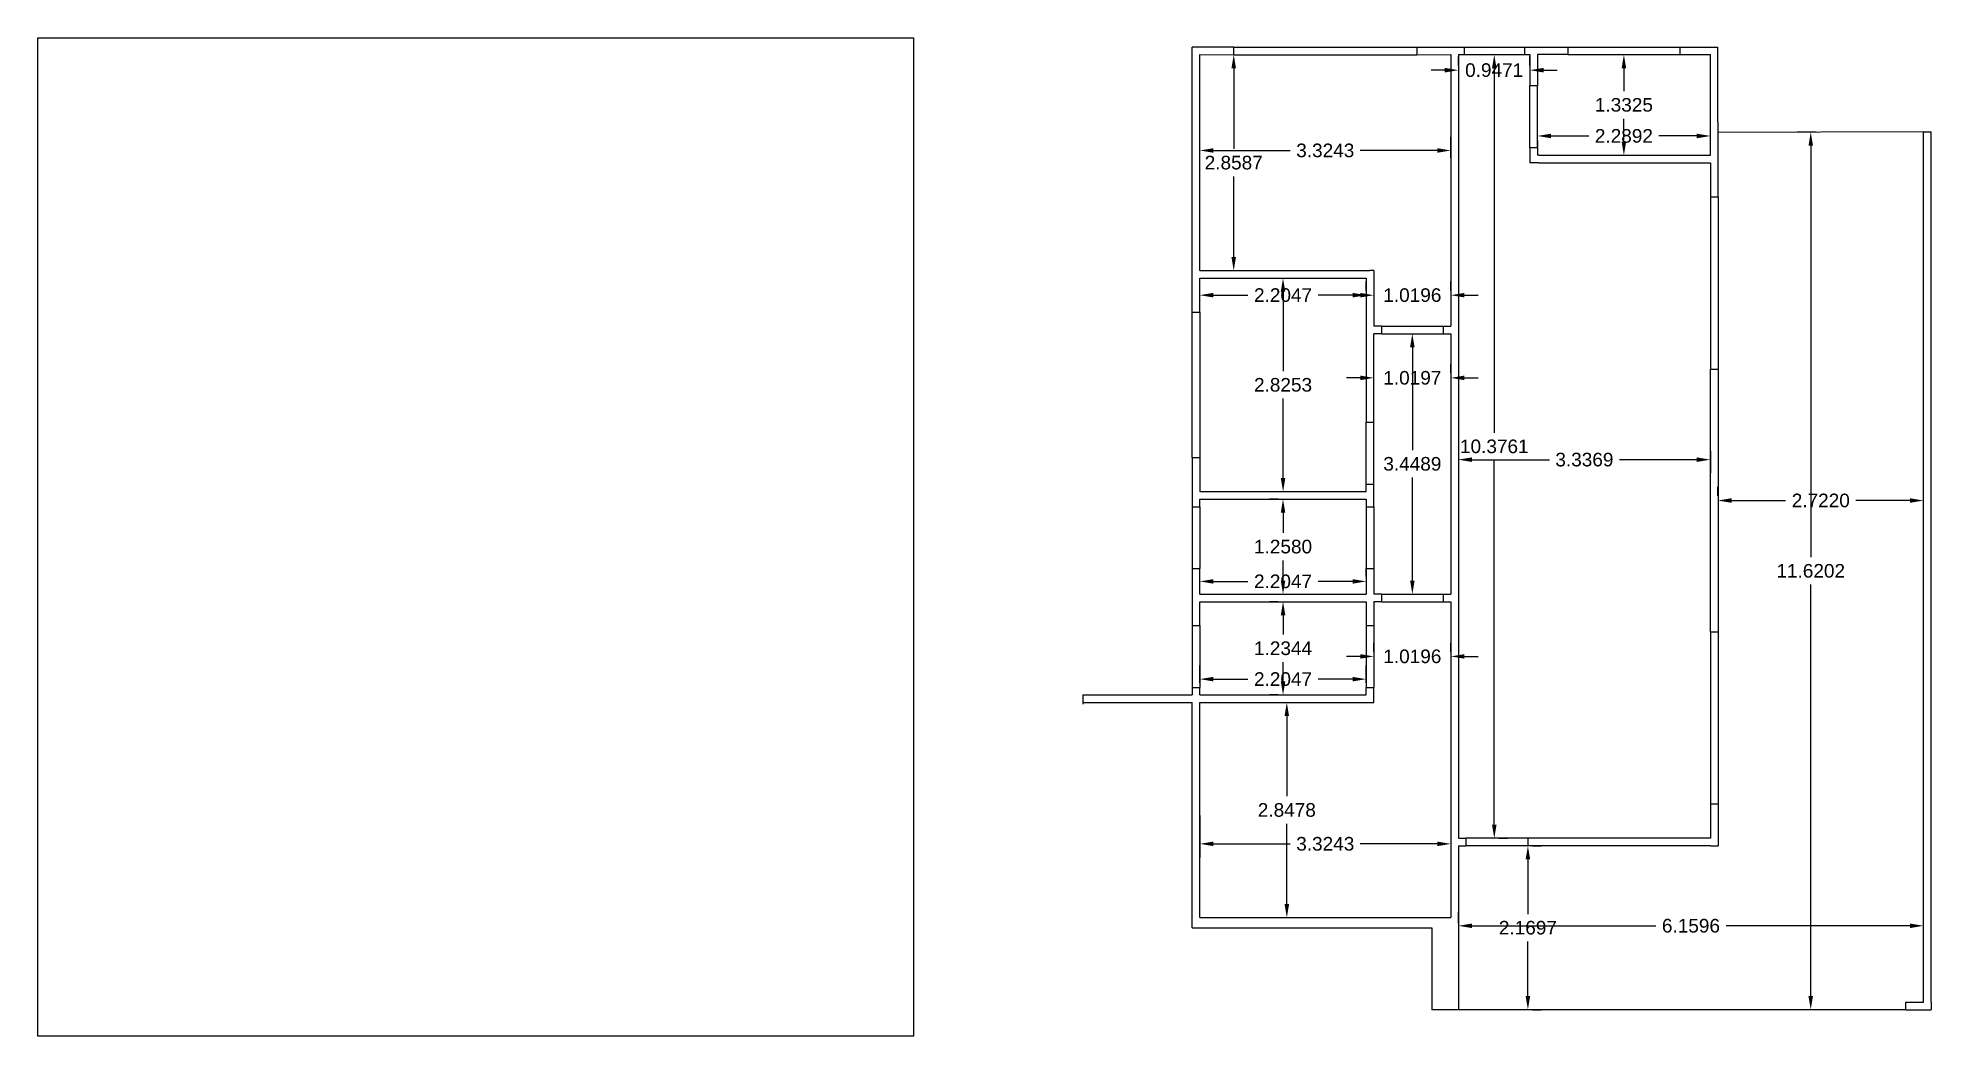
# Model space of a CAD drawing. Header units: millimetres. Extents: x 1252.8 to 1277.9, y 665.1 to 678.3.
import ezdxf

# ---------------------------------------------------------------- set-up
doc = ezdxf.new("R2010")
doc.units = ezdxf.units.MM
doc.styles.get("Standard").update_dxf_attribs({"font": 'Arial.ttf'})
doc.dimstyles.get("Standard").update_dxf_attribs({"dimtxt": 0.18, "dimasz": 0.18, "dimexe": 0.18, "dimexo": 0.0625, "dimgap": 0.09, "dimtad": 0, "dimtih": 1, "dimtoh": 1, "dimdec": 4, "dimzin": 0, "dimdsep": 46, "dimtxsty": 'Standard', "dimcen": 0.09, "dimadec": 0, "dimazin": 0, "dimtfac": 1, "dimtdec": 4, "dimtofl": 0, "dimtmove": 0, "dimatfit": 3, "dimfxl": 1, "dimtolj": 1, "dimtzin": 0, "dimarcsym": 0})
picture_1 = doc.add_image_def('image1.jpg', size_in_pixel=(800, 912))

# ---------------------------------------------------------------- blocks, each defined once
blk = doc.blocks.new('*D2')
at = {"color": 0, "lineweight": -2, "transparency": 16777216}
for p, q in [((1276.378, 677.041), (1276.128, 677.041)), ((1276.308, 676.861), (1276.308, 671.413)), ((1276.308, 665.601), (1276.308, 671.049)), ((1276.378, 665.421), (1276.128, 665.421))]:
    blk.add_line(p, q, dxfattribs=at)
at = {"color": 0, "transparency": 16777216}
for points in [[(1276.278, 676.861), (1276.338, 676.861), (1276.308, 677.041)], [(1276.278, 665.601), (1276.338, 665.601), (1276.308, 665.421)]]:
    blk.add_solid(points, dxfattribs=at)
at = {"layer": 'Defpoints', "color": 0, "transparency": 16777216}
for p in [(1276.441, 677.041), (1276.308, 665.421), (1276.441, 665.421)]:
    blk.add_point(p, dxfattribs=at)
at = {"color": 0, "transparency": 16777216, "insert": (1276.308, 671.231), "char_height": 0.18, "attachment_point": 5}
blk.add_mtext('\\A1;11.6202', dxfattribs=at)
blk = doc.blocks.new('*D3')
at = {"color": 0, "lineweight": -2, "transparency": 16777216}
for p, q in [((1275.08, 672.225), (1275.08, 672.343)), ((1277.802, 672.225), (1277.802, 672.343)), ((1275.26, 672.163), (1275.976, 672.163)), ((1277.622, 672.163), (1276.906, 672.163))]:
    blk.add_line(p, q, dxfattribs=at)
at = {"color": 0, "transparency": 16777216}
for points in [[(1275.26, 672.193), (1275.26, 672.133), (1275.08, 672.163)], [(1277.622, 672.193), (1277.622, 672.133), (1277.802, 672.163)]]:
    blk.add_solid(points, dxfattribs=at)
at = {"layer": 'Defpoints', "color": 0, "transparency": 16777216}
for p in [(1275.08, 672.163), (1277.802, 672.163), (1277.802, 672.163)]:
    blk.add_point(p, dxfattribs=at)
at = {"color": 0, "transparency": 16777216, "insert": (1276.441, 672.163), "char_height": 0.18, "attachment_point": 5}
blk.add_mtext('\\A1;2.7220', dxfattribs=at)
blk = doc.blocks.new('*D4')
at = {"color": 0, "lineweight": -2, "transparency": 16777216}
for p, q in [((1271.643, 666.569), (1271.643, 666.712)), ((1277.802, 666.569), (1277.802, 666.712)), ((1271.823, 666.532), (1274.258, 666.532)), ((1277.622, 666.532), (1275.186, 666.532))]:
    blk.add_line(p, q, dxfattribs=at)
at = {"color": 0, "transparency": 16777216}
for points in [[(1271.823, 666.562), (1271.823, 666.502), (1271.643, 666.532)], [(1277.622, 666.562), (1277.622, 666.502), (1277.802, 666.532)]]:
    blk.add_solid(points, dxfattribs=at)
at = {"layer": 'Defpoints', "color": 0, "transparency": 16777216}
for p in [(1271.643, 666.506), (1277.802, 666.532), (1277.802, 666.506)]:
    blk.add_point(p, dxfattribs=at)
at = {"color": 0, "transparency": 16777216, "insert": (1274.722, 666.532), "char_height": 0.18, "attachment_point": 5}
blk.add_mtext('\\A1;6.1596', dxfattribs=at)
blk = doc.blocks.new('*D5')
at = {"color": 0, "lineweight": -2, "transparency": 16777216}
for p, q in [((1272.625, 667.591), (1272.743, 667.591)), ((1272.563, 667.411), (1272.563, 666.688)), ((1272.563, 665.601), (1272.563, 666.324)), ((1272.625, 665.421), (1272.743, 665.421))]:
    blk.add_line(p, q, dxfattribs=at)
at = {"color": 0, "transparency": 16777216}
for points in [[(1272.533, 667.411), (1272.593, 667.411), (1272.563, 667.591)], [(1272.533, 665.601), (1272.593, 665.601), (1272.563, 665.421)]]:
    blk.add_solid(points, dxfattribs=at)
at = {"layer": 'Defpoints', "color": 0, "transparency": 16777216}
for p in [(1272.563, 667.591), (1272.563, 665.421), (1272.563, 665.421)]:
    blk.add_point(p, dxfattribs=at)
at = {"color": 0, "transparency": 16777216, "insert": (1272.563, 666.506), "char_height": 0.18, "attachment_point": 5}
blk.add_mtext('\\A1;2.1697', dxfattribs=at)
blk = doc.blocks.new('*D6')
at = {"color": 0, "lineweight": -2, "transparency": 16777216}
for p, q in [((1272.118, 677.887), (1272.118, 673.061)), ((1272.18, 678.067), (1272.298, 678.067)), ((1272.118, 667.871), (1272.118, 672.697)), ((1272.18, 667.691), (1272.298, 667.691))]:
    blk.add_line(p, q, dxfattribs=at)
at = {"color": 0, "transparency": 16777216}
for points in [[(1272.088, 677.887), (1272.148, 677.887), (1272.118, 678.067)], [(1272.088, 667.871), (1272.148, 667.871), (1272.118, 667.691)]]:
    blk.add_solid(points, dxfattribs=at)
at = {"layer": 'Defpoints', "color": 0, "transparency": 16777216}
for p in [(1272.118, 678.067), (1272.118, 678.067), (1272.117, 667.691)]:
    blk.add_point(p, dxfattribs=at)
at = {"color": 0, "transparency": 16777216, "insert": (1272.118, 672.879), "char_height": 0.18, "attachment_point": 5}
blk.add_mtext('\\A1;10.3761', dxfattribs=at)
blk = doc.blocks.new('*D7')
at = {"color": 0, "lineweight": -2, "transparency": 16777216}
for p, q in [((1271.643, 672.816), (1271.643, 672.524)), ((1271.823, 672.704), (1272.847, 672.704)), ((1274.799, 672.704), (1273.775, 672.704)), ((1274.979, 672.819), (1274.979, 672.524))]:
    blk.add_line(p, q, dxfattribs=at)
at = {"color": 0, "transparency": 16777216}
for points in [[(1271.823, 672.734), (1271.823, 672.674), (1271.643, 672.704)], [(1274.799, 672.734), (1274.799, 672.674), (1274.979, 672.704)]]:
    blk.add_solid(points, dxfattribs=at)
at = {"layer": 'Defpoints', "color": 0, "transparency": 16777216}
for p in [(1271.643, 672.879), (1274.979, 672.881), (1274.979, 672.704)]:
    blk.add_point(p, dxfattribs=at)
at = {"color": 0, "transparency": 16777216, "insert": (1273.311, 672.704), "char_height": 0.18, "attachment_point": 5}
blk.add_mtext('\\A1;3.3369', dxfattribs=at)
blk = doc.blocks.new('*D8')
at = {"color": 0, "lineweight": -2, "transparency": 16777216}
for p, q in [((1271.463, 677.861), (1271.283, 677.861)), ((1271.643, 677.923), (1271.643, 678.041)), ((1272.59, 677.923), (1272.59, 678.041)), ((1272.77, 677.861), (1272.95, 677.861))]:
    blk.add_line(p, q, dxfattribs=at)
at = {"color": 0, "transparency": 16777216}
for points in [[(1271.463, 677.891), (1271.463, 677.831), (1271.643, 677.861)], [(1272.77, 677.891), (1272.77, 677.831), (1272.59, 677.861)]]:
    blk.add_solid(points, dxfattribs=at)
at = {"layer": 'Defpoints', "color": 0, "transparency": 16777216}
for p in [(1271.643, 677.861), (1271.643, 677.861), (1272.59, 677.861)]:
    blk.add_point(p, dxfattribs=at)
at = {"color": 0, "transparency": 16777216, "insert": (1272.116, 677.861), "char_height": 0.18, "attachment_point": 5}
blk.add_mtext('\\A1;0.9471', dxfattribs=at)
blk = doc.blocks.new('*D9')
at = {"color": 0, "lineweight": -2, "transparency": 16777216}
for p, q in [((1273.834, 677.887), (1273.834, 677.583)), ((1273.897, 678.067), (1274.014, 678.067)), ((1273.834, 676.914), (1273.834, 677.219)), ((1273.897, 676.734), (1274.014, 676.734))]:
    blk.add_line(p, q, dxfattribs=at)
at = {"color": 0, "transparency": 16777216}
for points in [[(1273.804, 677.887), (1273.864, 677.887), (1273.834, 678.067)], [(1273.804, 676.914), (1273.864, 676.914), (1273.834, 676.734)]]:
    blk.add_solid(points, dxfattribs=at)
at = {"layer": 'Defpoints', "color": 0, "transparency": 16777216}
for p in [(1273.834, 678.067), (1273.834, 676.734), (1273.834, 676.734)]:
    blk.add_point(p, dxfattribs=at)
at = {"color": 0, "transparency": 16777216, "insert": (1273.834, 677.401), "char_height": 0.18, "attachment_point": 5}
blk.add_mtext('\\A1;1.3325', dxfattribs=at)
blk = doc.blocks.new('*D10')
at = {"color": 0, "lineweight": -2, "transparency": 16777216}
for p, q in [((1274.979, 677.053), (1274.979, 677.17)), ((1272.69, 676.928), (1272.69, 676.81)), ((1272.87, 676.99), (1273.37, 676.99)), ((1274.799, 676.99), (1274.298, 676.99))]:
    blk.add_line(p, q, dxfattribs=at)
at = {"color": 0, "transparency": 16777216}
for points in [[(1272.87, 677.02), (1272.87, 676.96), (1272.69, 676.99)], [(1274.799, 677.02), (1274.799, 676.96), (1274.979, 676.99)]]:
    blk.add_solid(points, dxfattribs=at)
at = {"layer": 'Defpoints', "color": 0, "transparency": 16777216}
for p in [(1272.69, 676.99), (1274.979, 676.99), (1274.979, 676.99)]:
    blk.add_point(p, dxfattribs=at)
at = {"color": 0, "transparency": 16777216, "insert": (1273.834, 676.99), "char_height": 0.18, "attachment_point": 5}
blk.add_mtext('\\A1;2.2892', dxfattribs=at)
blk = doc.blocks.new('*D11')
at = {"color": 0, "lineweight": -2, "transparency": 16777216}
for p, q in [((1268.218, 676.699), (1268.218, 676.978)), ((1271.543, 676.699), (1271.543, 676.978)), ((1268.398, 676.798), (1269.417, 676.798)), ((1271.363, 676.798), (1270.344, 676.798))]:
    blk.add_line(p, q, dxfattribs=at)
at = {"color": 0, "transparency": 16777216}
for points in [[(1268.398, 676.828), (1268.398, 676.768), (1268.218, 676.798)], [(1271.363, 676.828), (1271.363, 676.768), (1271.543, 676.798)]]:
    blk.add_solid(points, dxfattribs=at)
at = {"layer": 'Defpoints', "color": 0, "transparency": 16777216}
for p in [(1268.218, 676.637), (1271.543, 676.798), (1271.543, 676.637)]:
    blk.add_point(p, dxfattribs=at)
at = {"color": 0, "transparency": 16777216, "insert": (1269.88, 676.798), "char_height": 0.18, "attachment_point": 5}
blk.add_mtext('\\A1;3.3243', dxfattribs=at)
blk = doc.blocks.new('*D12')
at = {"color": 0, "lineweight": -2, "transparency": 16777216}
for p, q in [((1268.668, 677.885), (1268.668, 676.818)), ((1268.731, 678.065), (1268.848, 678.065)), ((1268.668, 675.387), (1268.668, 676.454)), ((1268.731, 675.207), (1268.848, 675.207))]:
    blk.add_line(p, q, dxfattribs=at)
at = {"color": 0, "transparency": 16777216}
for points in [[(1268.638, 677.885), (1268.698, 677.885), (1268.668, 678.065)], [(1268.638, 675.387), (1268.698, 675.387), (1268.668, 675.207)]]:
    blk.add_solid(points, dxfattribs=at)
at = {"layer": 'Defpoints', "color": 0, "transparency": 16777216}
for p in [(1268.668, 678.065), (1268.668, 675.207), (1268.668, 675.207)]:
    blk.add_point(p, dxfattribs=at)
at = {"color": 0, "transparency": 16777216, "insert": (1268.668, 676.636), "char_height": 0.18, "attachment_point": 5}
blk.add_mtext('\\A1;2.8587', dxfattribs=at)
blk = doc.blocks.new('*D13')
at = {"color": 0, "lineweight": -2, "transparency": 16777216}
for p, q in [((1268.218, 674.944), (1268.218, 675.062)), ((1268.398, 674.882), (1268.855, 674.882)), ((1270.243, 674.882), (1269.786, 674.882)), ((1270.423, 674.944), (1270.423, 675.062))]:
    blk.add_line(p, q, dxfattribs=at)
at = {"color": 0, "transparency": 16777216}
for points in [[(1268.398, 674.912), (1268.398, 674.852), (1268.218, 674.882)], [(1270.243, 674.912), (1270.243, 674.852), (1270.423, 674.882)]]:
    blk.add_solid(points, dxfattribs=at)
at = {"layer": 'Defpoints', "color": 0, "transparency": 16777216}
for p in [(1268.218, 674.882), (1270.423, 674.882), (1270.423, 674.882)]:
    blk.add_point(p, dxfattribs=at)
at = {"color": 0, "transparency": 16777216, "insert": (1269.321, 674.882), "char_height": 0.18, "attachment_point": 5}
blk.add_mtext('\\A1;2.2047', dxfattribs=at)
blk = doc.blocks.new('*D14')
at = {"color": 0, "lineweight": -2, "transparency": 16777216}
for p, q in [((1270.343, 674.882), (1270.163, 674.882)), ((1271.543, 674.944), (1271.543, 675.062)), ((1271.723, 674.882), (1271.903, 674.882)), ((1270.523, 674.819), (1270.523, 674.702))]:
    blk.add_line(p, q, dxfattribs=at)
at = {"color": 0, "transparency": 16777216}
for points in [[(1270.343, 674.912), (1270.343, 674.852), (1270.523, 674.882)], [(1271.723, 674.912), (1271.723, 674.852), (1271.543, 674.882)]]:
    blk.add_solid(points, dxfattribs=at)
at = {"layer": 'Defpoints', "color": 0, "transparency": 16777216}
for p in [(1270.523, 674.882), (1271.543, 674.882), (1271.543, 674.882)]:
    blk.add_point(p, dxfattribs=at)
at = {"color": 0, "transparency": 16777216, "insert": (1271.033, 674.882), "char_height": 0.18, "attachment_point": 5}
blk.add_mtext('\\A1;1.0196', dxfattribs=at)
blk = doc.blocks.new('*D15')
at = {"color": 0, "lineweight": -2, "transparency": 16777216}
for p, q in [((1269.383, 675.107), (1269.501, 675.107)), ((1269.321, 674.927), (1269.321, 673.876)), ((1269.321, 672.461), (1269.321, 673.512)), ((1269.383, 672.281), (1269.501, 672.281))]:
    blk.add_line(p, q, dxfattribs=at)
at = {"color": 0, "transparency": 16777216}
for points in [[(1269.291, 674.927), (1269.351, 674.927), (1269.321, 675.107)], [(1269.291, 672.461), (1269.351, 672.461), (1269.321, 672.281)]]:
    blk.add_solid(points, dxfattribs=at)
at = {"layer": 'Defpoints', "color": 0, "transparency": 16777216}
for p in [(1269.321, 675.107), (1269.321, 675.107), (1269.321, 672.281)]:
    blk.add_point(p, dxfattribs=at)
at = {"color": 0, "transparency": 16777216, "insert": (1269.321, 673.694), "char_height": 0.18, "attachment_point": 5}
blk.add_mtext('\\A1;2.8253', dxfattribs=at)
blk = doc.blocks.new('*D16')
at = {"color": 0, "lineweight": -2, "transparency": 16777216}
for p, q in [((1270.523, 673.849), (1270.523, 673.967)), ((1271.543, 673.849), (1271.543, 673.967)), ((1270.343, 673.787), (1270.163, 673.787)), ((1271.723, 673.787), (1271.903, 673.787))]:
    blk.add_line(p, q, dxfattribs=at)
at = {"color": 0, "transparency": 16777216}
for points in [[(1270.343, 673.817), (1270.343, 673.757), (1270.523, 673.787)], [(1271.723, 673.817), (1271.723, 673.757), (1271.543, 673.787)]]:
    blk.add_solid(points, dxfattribs=at)
at = {"layer": 'Defpoints', "color": 0, "transparency": 16777216}
for p in [(1270.523, 673.787), (1271.543, 673.787), (1271.543, 673.787)]:
    blk.add_point(p, dxfattribs=at)
at = {"color": 0, "transparency": 16777216, "insert": (1271.033, 673.787), "char_height": 0.18, "attachment_point": 5}
blk.add_mtext('\\A1;1.0197', dxfattribs=at)
blk = doc.blocks.new('*D17')
at = {"color": 0, "lineweight": -2, "transparency": 16777216}
for p, q in [((1271.095, 674.372), (1271.213, 674.372)), ((1271.033, 674.192), (1271.033, 672.83)), ((1271.033, 671.103), (1271.033, 672.466)), ((1271.095, 670.923), (1271.213, 670.923))]:
    blk.add_line(p, q, dxfattribs=at)
at = {"color": 0, "transparency": 16777216}
for points in [[(1271.003, 674.192), (1271.063, 674.192), (1271.033, 674.372)], [(1271.003, 671.103), (1271.063, 671.103), (1271.033, 670.923)]]:
    blk.add_solid(points, dxfattribs=at)
at = {"layer": 'Defpoints', "color": 0, "transparency": 16777216}
for p in [(1271.033, 674.372), (1271.033, 670.923), (1271.033, 670.923)]:
    blk.add_point(p, dxfattribs=at)
at = {"color": 0, "transparency": 16777216, "insert": (1271.033, 672.648), "char_height": 0.18, "attachment_point": 5}
blk.add_mtext('\\A1;3.4489', dxfattribs=at)
blk = doc.blocks.new('*D18')
at = {"color": 0, "lineweight": -2, "transparency": 16777216}
for p, q in [((1269.258, 672.181), (1269.141, 672.181)), ((1269.321, 672.001), (1269.321, 671.734)), ((1269.321, 671.103), (1269.321, 671.37)), ((1269.383, 670.923), (1269.501, 670.923))]:
    blk.add_line(p, q, dxfattribs=at)
at = {"color": 0, "transparency": 16777216}
for points in [[(1269.291, 672.001), (1269.351, 672.001), (1269.321, 672.181)], [(1269.291, 671.103), (1269.351, 671.103), (1269.321, 670.923)]]:
    blk.add_solid(points, dxfattribs=at)
at = {"layer": 'Defpoints', "color": 0, "transparency": 16777216}
for p in [(1269.321, 672.181), (1269.321, 670.923), (1269.321, 670.923)]:
    blk.add_point(p, dxfattribs=at)
at = {"color": 0, "transparency": 16777216, "insert": (1269.321, 671.552), "char_height": 0.18, "attachment_point": 5}
blk.add_mtext('\\A1;1.2580', dxfattribs=at)
blk = doc.blocks.new('*D19')
at = {"color": 0, "lineweight": -2, "transparency": 16777216}
for p, q in [((1268.218, 671.155), (1268.218, 671.272)), ((1268.398, 671.092), (1268.855, 671.092)), ((1270.243, 671.092), (1269.786, 671.092)), ((1270.423, 671.155), (1270.423, 671.272))]:
    blk.add_line(p, q, dxfattribs=at)
at = {"color": 0, "transparency": 16777216}
for points in [[(1268.398, 671.122), (1268.398, 671.062), (1268.218, 671.092)], [(1270.243, 671.122), (1270.243, 671.062), (1270.423, 671.092)]]:
    blk.add_solid(points, dxfattribs=at)
at = {"layer": 'Defpoints', "color": 0, "transparency": 16777216}
for p in [(1268.218, 671.092), (1270.423, 671.092), (1270.423, 671.092)]:
    blk.add_point(p, dxfattribs=at)
at = {"color": 0, "transparency": 16777216, "insert": (1269.321, 671.092), "char_height": 0.18, "attachment_point": 5}
blk.add_mtext('\\A1;2.2047', dxfattribs=at)
blk = doc.blocks.new('*D20')
at = {"color": 0, "lineweight": -2, "transparency": 16777216}
for p, q in [((1270.343, 670.099), (1270.163, 670.099)), ((1270.523, 670.161), (1270.523, 670.279)), ((1271.543, 670.161), (1271.543, 670.279)), ((1271.723, 670.099), (1271.903, 670.099))]:
    blk.add_line(p, q, dxfattribs=at)
at = {"color": 0, "transparency": 16777216}
for points in [[(1270.343, 670.129), (1270.343, 670.069), (1270.523, 670.099)], [(1271.723, 670.129), (1271.723, 670.069), (1271.543, 670.099)]]:
    blk.add_solid(points, dxfattribs=at)
at = {"layer": 'Defpoints', "color": 0, "transparency": 16777216}
for p in [(1270.523, 670.099), (1271.543, 670.099), (1271.543, 670.099)]:
    blk.add_point(p, dxfattribs=at)
at = {"color": 0, "transparency": 16777216, "insert": (1271.033, 670.099), "char_height": 0.18, "attachment_point": 5}
blk.add_mtext('\\A1;1.0196', dxfattribs=at)
blk = doc.blocks.new('*D21')
at = {"color": 0, "lineweight": -2, "transparency": 16777216}
for p, q in [((1269.258, 670.823), (1269.141, 670.823)), ((1269.321, 670.643), (1269.321, 670.388)), ((1269.321, 669.769), (1269.321, 670.024)), ((1269.258, 669.589), (1269.141, 669.589))]:
    blk.add_line(p, q, dxfattribs=at)
at = {"color": 0, "transparency": 16777216}
for points in [[(1269.291, 670.643), (1269.351, 670.643), (1269.321, 670.823)], [(1269.291, 669.769), (1269.351, 669.769), (1269.321, 669.589)]]:
    blk.add_solid(points, dxfattribs=at)
at = {"layer": 'Defpoints', "color": 0, "transparency": 16777216}
for p in [(1269.321, 670.823), (1269.321, 669.589), (1269.321, 669.589)]:
    blk.add_point(p, dxfattribs=at)
at = {"color": 0, "transparency": 16777216, "insert": (1269.321, 670.206), "char_height": 0.18, "attachment_point": 5}
blk.add_mtext('\\A1;1.2344', dxfattribs=at)
blk = doc.blocks.new('*D22')
at = {"color": 0, "lineweight": -2, "transparency": 16777216}
for p, q in [((1268.218, 669.751), (1268.218, 669.978)), ((1270.423, 669.751), (1270.423, 669.978)), ((1268.398, 669.798), (1268.855, 669.798)), ((1270.243, 669.798), (1269.786, 669.798))]:
    blk.add_line(p, q, dxfattribs=at)
at = {"color": 0, "transparency": 16777216}
for points in [[(1268.398, 669.828), (1268.398, 669.768), (1268.218, 669.798)], [(1270.243, 669.828), (1270.243, 669.768), (1270.423, 669.798)]]:
    blk.add_solid(points, dxfattribs=at)
at = {"layer": 'Defpoints', "color": 0, "transparency": 16777216}
for p in [(1268.218, 669.689), (1270.423, 669.798), (1270.423, 669.689)]:
    blk.add_point(p, dxfattribs=at)
at = {"color": 0, "transparency": 16777216, "insert": (1269.321, 669.798), "char_height": 0.18, "attachment_point": 5}
blk.add_mtext('\\A1;2.2047', dxfattribs=at)
blk = doc.blocks.new('*D23')
at = {"color": 0, "lineweight": -2, "transparency": 16777216}
for p, q in [((1269.433, 669.489), (1269.551, 669.489)), ((1269.371, 669.309), (1269.371, 668.247)), ((1269.371, 666.821), (1269.371, 667.883)), ((1269.433, 666.641), (1269.551, 666.641))]:
    blk.add_line(p, q, dxfattribs=at)
at = {"color": 0, "transparency": 16777216}
for points in [[(1269.341, 669.309), (1269.401, 669.309), (1269.371, 669.489)], [(1269.341, 666.821), (1269.401, 666.821), (1269.371, 666.641)]]:
    blk.add_solid(points, dxfattribs=at)
at = {"layer": 'Defpoints', "color": 0, "transparency": 16777216}
for p in [(1269.371, 669.489), (1269.371, 666.641), (1269.371, 666.641)]:
    blk.add_point(p, dxfattribs=at)
at = {"color": 0, "transparency": 16777216, "insert": (1269.371, 668.065), "char_height": 0.18, "attachment_point": 5}
blk.add_mtext('\\A1;2.8478', dxfattribs=at)
blk = doc.blocks.new('*D24')
at = {"color": 0, "lineweight": -2, "transparency": 16777216}
for p, q in [((1268.218, 667.992), (1268.218, 667.437)), ((1271.543, 667.992), (1271.543, 667.437)), ((1268.398, 667.617), (1269.417, 667.617)), ((1271.363, 667.617), (1270.344, 667.617))]:
    blk.add_line(p, q, dxfattribs=at)
at = {"color": 0, "transparency": 16777216}
for points in [[(1268.398, 667.647), (1268.398, 667.587), (1268.218, 667.617)], [(1271.363, 667.647), (1271.363, 667.587), (1271.543, 667.617)]]:
    blk.add_solid(points, dxfattribs=at)
at = {"layer": 'Defpoints', "color": 0, "transparency": 16777216}
for p in [(1268.218, 668.055), (1271.543, 668.055), (1271.543, 667.617)]:
    blk.add_point(p, dxfattribs=at)
at = {"color": 0, "transparency": 16777216, "insert": (1269.88, 667.617), "char_height": 0.18, "attachment_point": 5}
blk.add_mtext('\\A1;3.3243', dxfattribs=at)

msp = doc.modelspace()

# ---------------------------------------------------------------- linework, layer by layer
at = {"color": 6}
for p, q in [((1268.66821, 678.16703), (1268.11786, 678.16673)), ((1268.11814, 674.65655), (1268.11786, 678.16698)), ((1268.66826, 678.06698), (1268.66821, 678.16703)), ((1271.09254, 678.16725), (1271.09255, 678.06698)), ((1271.09254, 678.16725), (1271.71755, 678.16725)), ((1271.71755, 678.16715), (1271.71755, 678.06698)), ((1272.51755, 678.16715), (1273.08964, 678.16721)), ((1272.51755, 678.16715), (1272.51755, 678.06698)), ((1273.08964, 678.16718), (1273.08965, 678.06698)), ((1274.57883, 678.06698), (1274.57883, 678.16727)), ((1274.57883, 678.16727), (1275.07581, 678.16727)), ((1275.0825, 676.18444), (1275.07581, 678.1673)), ((1268.21826, 675.20666), (1268.21826, 678.06698)), ((1268.21826, 678.06698), (1268.66826, 678.06541)), ((1271.09255, 678.06563), (1271.54255, 678.06698)), ((1271.54255, 678.06698), (1271.54255, 674.47223)), ((1271.64255, 678.06698), (1271.64255, 667.69088)), ((1271.64255, 678.06698), (1271.71755, 678.06698)), ((1272.51755, 678.06698), (1272.58965, 678.06698)), ((1272.58965, 678.06698), (1272.58965, 677.65444)), ((1273.08965, 678.067), (1272.68965, 678.06701)), ((1272.68965, 678.06698), (1272.68965, 677.65444)), ((1274.57883, 678.06698), (1274.97884, 678.06698)), ((1274.97884, 676.73444), (1274.97884, 678.06698)), ((1272.68965, 677.65444), (1272.58965, 677.65444)), ((1275.07962, 677.03676), (1275.07962, 677.03676)), ((1277.8021, 665.52113), (1277.8021, 677.04594)), ((1277.8021, 677.04594), (1277.9021, 677.04594)), ((1277.9021, 665.52113), (1277.9021, 677.04594)), ((1272.68965, 676.83444), (1272.58965, 676.83444)), ((1272.58965, 676.83444), (1272.58965, 676.63444)), ((1272.70567, 676.63444), (1272.58965, 676.63444)), ((1272.68965, 676.83444), (1272.68965, 676.73444)), ((1272.70567, 676.73444), (1272.68965, 676.73444)), ((1272.70567, 676.73444), (1274.97884, 676.73444)), ((1272.70567, 676.63444), (1274.97884, 676.63444)), ((1274.97884, 676.63444), (1274.97884, 676.18444)), ((1274.97884, 676.18444), (1275.08106, 676.18444)), ((1268.21826, 675.20666), (1270.47036, 675.20666)), ((1268.21826, 675.10666), (1270.42292, 675.10666)), ((1268.21826, 674.65655), (1268.21826, 675.10666)), ((1270.42292, 675.10666), (1270.42301, 673.20132)), ((1270.52292, 675.20664), (1270.47036, 675.20666)), ((1270.52292, 675.20664), (1270.52292, 674.47223)), ((1268.11802, 674.65655), (1268.21826, 674.65655)), ((1270.52287, 673.20132), (1270.52287, 674.37223)), ((1270.62255, 674.47223), (1270.52292, 674.47223)), ((1270.62255, 674.37223), (1270.52292, 674.37223)), ((1270.62255, 674.47223), (1270.62255, 674.37223)), ((1271.44255, 674.47223), (1271.44255, 674.37223)), ((1271.44255, 674.47223), (1271.54255, 674.47223)), ((1271.44255, 674.37223), (1271.54255, 674.37223)), ((1271.54255, 674.37223), (1271.54255, 670.92329)), ((1274.97884, 673.90438), (1275.08106, 673.90444)), ((1274.98106, 670.42087), (1274.97884, 673.90444)), ((1275.0801, 673.90444), (1275.0801, 670.42087)), ((1270.42287, 673.20132), (1270.52287, 673.20132)), ((1268.11811, 672.73132), (1268.21826, 672.73132)), ((1268.11811, 672.73132), (1268.11814, 672.08121)), ((1268.21826, 672.73132), (1268.21826, 672.28132)), ((1270.42291, 672.38132), (1270.52291, 672.38132)), ((1270.42292, 672.28132), (1270.42291, 672.38132)), ((1270.52292, 672.08132), (1270.52287, 672.38132)), ((1268.11814, 672.08121), (1268.21826, 672.08122)), ((1268.21826, 672.28132), (1270.42292, 672.28132)), ((1268.21826, 672.18132), (1270.42292, 672.18132)), ((1268.21826, 672.18132), (1270.42292, 672.18132)), ((1268.21826, 672.08122), (1268.21826, 672.18132)), ((1270.42292, 672.18132), (1270.42293, 672.08132)), ((1270.42292, 672.08132), (1270.52292, 672.08132)), ((1268.11818, 671.26121), (1268.11786, 670.50893)), ((1268.11818, 671.26121), (1268.21826, 671.26122)), ((1268.21826, 670.92329), (1268.21825, 671.26122)), ((1270.42292, 671.26132), (1270.52292, 671.26132)), ((1270.42296, 671.26132), (1270.42292, 670.92329)), ((1270.52292, 671.26132), (1270.52294, 670.92329)), ((1268.21826, 670.92329), (1270.42292, 670.92329)), ((1268.21826, 670.82329), (1270.42292, 670.82329)), ((1268.21826, 670.50893), (1268.21826, 670.82329)), ((1270.42292, 670.82329), (1270.42292, 670.50893)), ((1270.62255, 670.92329), (1270.52292, 670.92329)), ((1270.62255, 670.82329), (1270.52292, 670.82329)), ((1270.52292, 670.82329), (1270.52292, 670.50893)), ((1270.62255, 670.92329), (1270.62255, 670.82329)), ((1271.44255, 670.92329), (1271.44255, 670.82329)), ((1271.44255, 670.92329), (1271.54255, 670.92329)), ((1271.44255, 670.82329), (1271.54255, 670.82329)), ((1271.54255, 670.82329), (1271.54255, 666.64117)), ((1268.11825, 670.50893), (1268.21826, 670.50893)), ((1270.42292, 670.50893), (1270.52292, 670.50893)), ((1275.08106, 670.42087), (1274.98106, 670.42087)), ((1266.67159, 669.58893), (1268.11826, 669.589)), ((1266.67159, 669.58893), (1266.67159, 669.46855)), ((1268.11825, 669.68893), (1268.21826, 669.68893)), ((1268.11825, 669.68893), (1268.11826, 669.589)), ((1268.21826, 669.58893), (1268.21826, 669.68893)), ((1268.21826, 669.58893), (1270.42292, 669.58893)), ((1270.42292, 669.68893), (1270.52292, 669.68893)), ((1270.42292, 669.58893), (1270.42292, 669.68893)), ((1270.52292, 669.48893), (1270.52292, 669.68893)), ((1266.67159, 669.48893), (1268.11826, 669.48893)), ((1268.11826, 669.46855), (1268.11826, 669.48893)), ((1268.11826, 666.50415), (1268.11826, 669.46855)), ((1268.21826, 669.46855), (1268.21826, 669.48893)), ((1268.21826, 669.48893), (1270.52292, 669.48893)), ((1268.21826, 666.64117), (1268.21826, 669.46855)), ((1275.08106, 668.14087), (1274.98106, 668.14087)), ((1274.98106, 668.14087), (1274.98106, 667.69087)), ((1275.08106, 668.14087), (1275.08106, 667.69087)), ((1271.64255, 667.69088), (1271.74255, 667.69088)), ((1271.64255, 667.59088), (1271.74255, 667.59088)), ((1271.64255, 667.59088), (1271.64255, 665.42113)), ((1271.74255, 667.69088), (1271.74255, 667.59088)), ((1272.56321, 667.69087), (1272.56268, 667.59087)), ((1274.98106, 667.69087), (1272.56321, 667.69087)), ((1274.98106, 667.59087), (1272.56321, 667.59087)), ((1274.98106, 667.59087), (1275.08106, 667.59087)), ((1275.08106, 667.69087), (1275.08106, 667.59087)), ((1268.21826, 666.64117), (1271.54255, 666.64117)), ((1268.11826, 666.50415), (1268.81008, 666.50415)), ((1268.81008, 666.50415), (1271.29255, 666.50415)), ((1271.29255, 666.50415), (1271.29255, 665.42113)), ((1271.64255, 665.42113), (1271.29255, 665.42113)), ((1277.5663, 665.42113), (1277.8021, 665.42113)), ((1277.8021, 665.42113), (1277.8021, 665.42113)), ((1277.8021, 665.42113), (1277.8021, 665.42113)), ((1277.8021, 665.42113), (1277.9021, 665.42113)), ((1277.9021, 665.52113), (1277.9021, 665.42113))]:
    msp.add_line(p, q, dxfattribs=at)
at = {"color": 1}
for p, q in [((1268.66821, 678.16728), (1271.09254, 678.1675)), ((1273.08964, 678.16721), (1274.57883, 678.1673)), ((1268.66826, 678.06541), (1271.09255, 678.06563)), ((1273.08965, 678.067), (1274.57883, 678.06698)), ((1274.97884, 676.18444), (1274.97884, 673.90438)), ((1275.0825, 676.18444), (1275.0801, 673.90444)), ((1268.11811, 672.73132), (1268.11802, 674.65655)), ((1268.21826, 674.65655), (1268.21826, 672.73132)), ((1268.11814, 672.08121), (1268.11818, 671.26121)), ((1268.21826, 672.08122), (1268.21825, 671.26122)), ((1268.11786, 670.50893), (1268.11825, 669.68893)), ((1268.21826, 670.50893), (1268.21826, 669.68893)), ((1274.98106, 670.42087), (1274.98106, 668.14087)), ((1275.08106, 670.42087), (1275.08106, 668.14087))]:
    msp.add_line(p, q, dxfattribs=at)
at = {"color": 2}
for p, q in [((1271.71755, 678.16715), (1272.51755, 678.16715)), ((1271.71755, 678.06698), (1272.51755, 678.06698)), ((1272.58965, 676.83444), (1272.58965, 677.65444)), ((1272.68965, 676.83444), (1272.68965, 677.65444)), ((1277.8021, 677.04594), (1275.07962, 677.03676)), ((1270.62255, 674.47223), (1271.44255, 674.47223)), ((1270.62255, 674.37223), (1271.44255, 674.37223)), ((1270.42291, 672.38132), (1270.42301, 673.20132)), ((1270.52291, 672.38132), (1270.52287, 673.20132)), ((1270.42293, 672.08132), (1270.42296, 671.26132)), ((1270.52292, 672.08132), (1270.52307, 671.26132)), ((1270.62267, 670.92329), (1271.44255, 670.92329)), ((1270.62267, 670.82329), (1271.44255, 670.82329)), ((1270.42292, 670.50893), (1270.42292, 669.68893)), ((1270.52292, 670.50893), (1270.52292, 669.68893)), ((1272.56321, 667.59087), (1271.74254, 667.59088)), ((1272.56321, 667.69087), (1271.74255, 667.69088)), ((1277.5663, 665.42113), (1271.64255, 665.42113))]:
    msp.add_line(p, q, dxfattribs=at)
for p, q in [((1277.5663, 665.42113), (1277.5663, 665.52113)), ((1277.5663, 665.52113), (1277.8021, 665.52113))]:
    msp.add_line(p, q)

# ---------------------------------------------------------------- dimensions: what is measured, and where the dimension line sits
at = {"color": 7}
for base, p1, p2, picture, middle in [((1268.668264, 675.206662), (1268.668264, 678.065409), (1268.668264, 675.206662), '*D12', (1268.668264, 676.636036)), ((1272.11755, 678.06698), (1272.11718, 667.69088), (1272.11755, 678.06698), '*D6', (1272.11755, 672.87893)), ((1273.834239, 676.734445), (1273.834239, 678.066988), (1273.834239, 676.734445), '*D9', (1273.834239, 677.400717)), ((1269.32059, 675.10666), (1269.32059, 672.28132), (1269.32059, 675.10666), '*D15', (1269.32059, 673.69399)), ((1271.03255, 670.92329), (1271.03255, 674.37223), (1271.03255, 670.92329), '*D17', (1271.03255, 672.64776)), ((1269.32059, 670.92329), (1269.32059, 672.18132), (1269.32059, 670.92329), '*D18', (1269.32059, 671.55231)), ((1269.32059, 669.58893), (1269.32059, 670.82329), (1269.32059, 669.58893), '*D21', (1269.32059, 670.20611)), ((1269.37059, 666.64117), (1269.37059, 669.48893), (1269.37059, 666.64117), '*D23', (1269.37059, 668.06505)), ((1272.56268, 665.42113), (1272.56268, 667.59087), (1272.56268, 665.42113), '*D5', (1272.56268, 666.506))]:
    dim = msp.add_linear_dim(base=base, p1=p1, p2=p2, angle=90, dimstyle='Standard', dxfattribs=at)
    dim.commit()
    dim.dimension.update_dxf_attribs({"geometry": picture, "text_midpoint": middle})
for base, p1, p2, picture, middle in [((1271.64255, 677.86071), (1272.58965, 677.86071), (1271.64255, 677.86071), '*D8', (1272.1161, 677.86071)), ((1274.97884, 676.99037), (1272.68965, 676.99037), (1274.97884, 676.99037), '*D10', (1273.83424, 676.99037)), ((1271.54255, 676.79842), (1268.21826, 676.63682), (1271.54255, 676.63682), '*D11', (1269.8804, 676.79842)), ((1270.42293, 674.88171), (1268.21826, 674.88161), (1270.42293, 674.88171), '*D13', (1269.3206, 674.88171)), ((1271.54255, 674.88171), (1270.52292, 674.88171), (1271.54255, 674.88171), '*D14', (1271.03273, 674.88171)), ((1271.54255, 673.78678), (1270.52287, 673.78678), (1271.54255, 673.78678), '*D16', (1271.03271, 673.78678)), ((1274.97949, 672.70416), (1271.64255, 672.87893), (1274.97949, 672.88106), '*D7', (1273.31102, 672.70416)), ((1277.8021, 672.16266), (1275.0801, 672.16266), (1277.8021, 672.16266), '*D3', (1276.4411, 672.16266)), ((1270.42294, 671.0923), (1268.21826, 671.09225), (1270.42294, 671.0923), '*D19', (1269.3206, 671.0923)), ((1271.54255, 670.09893), (1270.52292, 670.09893), (1271.54255, 670.09893), '*D20', (1271.03273, 670.09893)), ((1270.42292, 669.7976), (1268.21826, 669.68893), (1270.42292, 669.68893), '*D22', (1269.32059, 669.7976)), ((1271.54255, 667.61674), (1268.21826, 668.05486), (1271.54255, 668.05486), '*D24', (1269.8804, 667.61674)), ((1277.802102, 666.53237), (1271.642545, 666.506009), (1277.802102, 666.506009), '*D4', (1274.722324, 666.53237))]:
    dim = msp.add_linear_dim(base=base, p1=p1, p2=p2, dimstyle='Standard', dxfattribs=at)
    dim.commit()
    dim.dimension.update_dxf_attribs({"geometry": picture, "text_midpoint": middle})
dim = msp.add_linear_dim(base=(1276.30785, 665.42113), p1=(1276.44086, 677.04135), p2=(1276.44086, 665.42113), angle=90, dimstyle='Standard')
dim.commit()
dim.dimension.update_dxf_attribs({"geometry": '*D2', "text_midpoint": (1276.30785, 671.23124)})

# ---------------------------------------------------------------- pictures from other files: only their frames are drawn
image = msp.add_image(picture_1, insert=(1252.83401, 665.07111), size_in_units=(11.59469, 13.21794))
image.dxf.flags = 7

doc.saveas('drawing.dxf')
